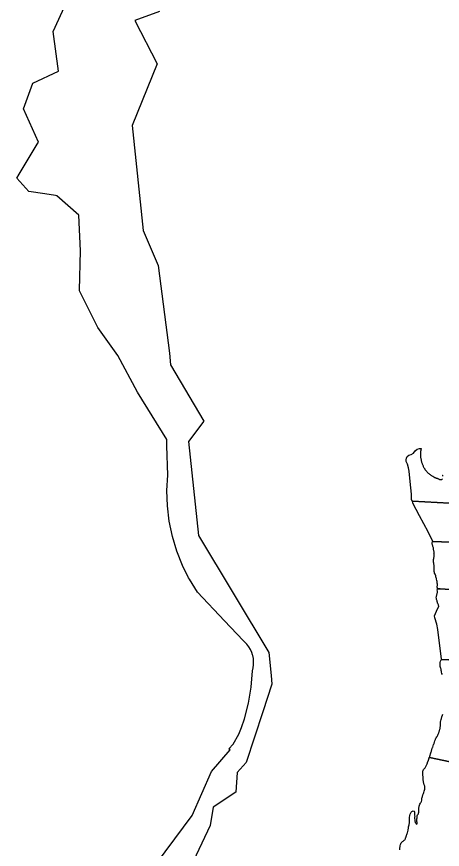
# Model space of a CAD drawing. Header units: metres. Extents: x 3 to 1005126, y 39 to 4383651.
# Drawn here: x 478179.4 to 478429, y 4365252.1 to 4365740.9 of the extents above; entities that cross this region are included whole.
import ezdxf

# ---------------------------------------------------------------- set-up
doc = ezdxf.new("R2010")
doc.units = ezdxf.units.M
doc.header["$MEASUREMENT"] = 0
doc.layers.add('TM_Llucmajor', color=7, linetype='Continuous')

msp = doc.modelspace()

# ---------------------------------------------------------------- linework, layer by layer
at = {"layer": 'TM_Llucmajor', "linetype": 'Continuous', "flags": 128}
for points in [[(478256.3, 4365236.88), (478282.29, 4365272.04), (478293.57, 4365297.72), (478304.55, 4365310.52), (478303.86, 4365311.07), (478306.25, 4365313.91), (478309.72, 4365319.65), (478311.27, 4365323.68), (478312.93, 4365328.64), (478315.35, 4365337.88), (478316.96, 4365347.29), (478317.73, 4365356.8), (478318.14, 4365358.61), (478318.35, 4365360.45), (478318.36, 4365362.3), (478318.18, 4365364.14), (478317.79, 4365365.95), (478317.68, 4365366.35), (478317.21, 4365367.71), (478316.45, 4365369.39), (478315.51, 4365370.99), (478314.4, 4365372.47), (478313.14, 4365373.82), (478312.25, 4365374.62), (478301.3, 4365386.22), (478285.47, 4365403.01), (478280.71, 4365410.7), (478280.23, 4365411.56), (478276.64, 4365418.77), (478273.29, 4365427.17), (478270.68, 4365435.83), (478268.84, 4365444.69), (478267.78, 4365453.67), (478267.5, 4365462.71), (478268.02, 4365471.74), (478268.02, 4365471.76), (478267.53, 4365489.04), (478267.42, 4365492.7), (478250.15, 4365520.55), (478238.75, 4365542), (478226.88, 4365558.37), (478216.23, 4365579.95), (478216.44, 4365588.44), (478216.6, 4365595.42), (478216.61, 4365595.8), (478216.8, 4365603.5), (478215.89, 4365624.39), (478202.91, 4365635.69), (478202.17, 4365635.8), (478195.85, 4365636.78), (478186.49, 4365638.22), (478179.36, 4365646.02), (478180.84, 4365648.49), (478191.39, 4365666.02), (478192.07, 4365667.14), (478183.45, 4365686.83), (478188.89, 4365701.82), (478203.86, 4365708.78), (478200.77, 4365732.19), (478210.45, 4365753.67)], [(478263.2, 4365743.97), (478248.72, 4365738.57), (478261.84, 4365713.09), (478247.19, 4365676.94), (478253.52, 4365615.27), (478262.36, 4365594.83), (478269.06, 4365543.37), (478269.68, 4365536.55), (478289.05, 4365503.41), (478280.2, 4365491.5), (478285.95, 4365436.37), (478327.29, 4365367.7), (478328.58, 4365354.11), (478329.06, 4365349.02), (478323.76, 4365332.91), (478323.76, 4365332.91), (478313.98, 4365303.14), (478308.67, 4365297.32), (478307.94, 4365285.63), (478294.53, 4365276.9), (478292.89, 4365266.02), (478281.28, 4365241.64)], [(478440.39, 4365454.99), (478411.57, 4365456.48), (478411.55, 4365456.62), (478411.48, 4365456.65), (478411.4, 4365456.71), (478411.33, 4365456.78), (478411.26, 4365456.85), (478411.19, 4365456.92), (478411.14, 4365457), (478411.14, 4365457), (478411.09, 4365457.09), (478411.04, 4365457.18), (478411.01, 4365457.27), (478410.98, 4365457.36), (478410.96, 4365457.58), (478410.93, 4365457.95), (478410.92, 4365458.32), (478410.93, 4365460.5), (478410.07, 4365468.1), (478409.57, 4365474.02), (478409.22, 4365476.14), (478408.55, 4365478.12), (478407.84, 4365479.68), (478407.81, 4365480.73), (478408.05, 4365481.76), (478408.49, 4365482.74), (478409.46, 4365483.55), (478410.77, 4365483.95), (478412.07, 4365484.68), (478413.12, 4365485.94), (478414.34, 4365487.03), (478415.61, 4365487.48), (478416.66, 4365487.4), (478416.58, 4365487.07), (478416.5, 4365486.74), (478416.43, 4365486.41), (478416.37, 4365486.07), (478416.31, 4365485.74), (478416.27, 4365485.4), (478416.23, 4365485.06), (478416.2, 4365484.72), (478416.17, 4365484.38), (478416.16, 4365484.04), (478416.15, 4365483.72), (478416.18, 4365483.33), (478416.22, 4365482.93), (478416.26, 4365482.54), (478416.31, 4365482.15), (478416.37, 4365481.76), (478416.44, 4365481.37), (478416.52, 4365480.98), (478416.6, 4365480.6), (478416.69, 4365480.21), (478416.79, 4365479.83), (478416.9, 4365479.45), (478417.01, 4365479.07), (478417.13, 4365478.69), (478417.26, 4365478.32), (478417.4, 4365477.95), (478417.54, 4365477.58), (478417.7, 4365477.22), (478417.85, 4365476.86), (478418.02, 4365476.5), (478418.15, 4365476.22), (478418.32, 4365475.94), (478418.49, 4365475.66), (478418.67, 4365475.39), (478418.86, 4365475.12), (478419.05, 4365474.86), (478419.25, 4365474.59), (478419.46, 4365474.34), (478419.67, 4365474.09), (478419.89, 4365473.84), (478420.11, 4365473.6), (478420.34, 4365473.37), (478420.57, 4365473.14), (478420.81, 4365472.92), (478421.06, 4365472.7), (478421.31, 4365472.49), (478421.56, 4365472.29), (478421.82, 4365472.09), (478422.09, 4365471.9), (478422.36, 4365471.71), (478422.63, 4365471.53), (478422.91, 4365471.36), (478423.19, 4365471.2), (478423.37, 4365471.1), (478423.59, 4365470.96), (478423.81, 4365470.82), (478424.03, 4365470.69), (478424.26, 4365470.56), (478424.49, 4365470.45), (478424.73, 4365470.34), (478424.97, 4365470.24), (478425.21, 4365470.14), (478425.46, 4365470.05), (478425.71, 4365469.97), (478425.95, 4365469.9), (478426.21, 4365469.84), (478426.46, 4365469.78), (478426.81, 4365469.67), (478426.88, 4365469.6), (478426.96, 4365469.52), (478427.04, 4365469.46), (478427.13, 4365469.39), (478427.22, 4365469.34), (478427.31, 4365469.29), (478427.41, 4365469.24), (478427.52, 4365469.2), (478427.63, 4365469.17), (478427.73, 4365469.15), (478427.84, 4365469.13), (478427.95, 4365469.12), (478428.07, 4365469.12), (478428.18, 4365469.13), (478428.29, 4365469.14), (478428.4, 4365469.16), (478428.51, 4365469.18), (478428.62, 4365469.22), (478428.72, 4365469.26), (478428.82, 4365469.3), (478428.92, 4365469.36), (478429.01, 4365469.42), (478429.07, 4365469.54)], [(478429.07, 4365471.53), (478428.97, 4365471.63), (478429.42, 4365471.64)], [(478459.39, 4365402.89), (478427.8, 4365405), (478426.1, 4365405.07), (478426.1, 4365405.07), (478426.1, 4365405.48), (478426.09, 4365406.1), (478426.09, 4365406.51), (478426.12, 4365406.9), (478426.13, 4365407.28), (478426.12, 4365407.71), (478426.09, 4365408.29), (478426, 4365408.75), (478425.93, 4365409.24), (478425.84, 4365409.95), (478425.7, 4365410.62), (478425.56, 4365411.07), (478425.43, 4365411.54), (478425.3, 4365412), (478425.13, 4365412.65), (478424.95, 4365413.22), (478424.83, 4365413.59), (478424.5, 4365414.32), (478424.36, 4365414.71), (478424.25, 4365415.11), (478424.16, 4365415.8), (478424.17, 4365416.29), (478424.18, 4365416.75), (478424.15, 4365417.61), (478424.15, 4365418.91), (478424.11, 4365419.33), (478424.07, 4365419.7), (478423.98, 4365420.1), (478423.86, 4365420.71), (478423.84, 4365421.19), (478423.88, 4365421.88), (478423.9, 4365422.29), (478423.95, 4365422.74), (478424.05, 4365423.41), (478424.15, 4365423.88), (478424.2, 4365424.38), (478424.29, 4365425.15), (478424.29, 4365425.62), (478424.11, 4365425.96), (478424.25, 4365426.23), (478424.15, 4365426.79), (478424.07, 4365427.16), (478424.03, 4365427.5), (478423.94, 4365427.85), (478423.87, 4365428.25), (478423.82, 4365428.65), (478423.78, 4365429.05), (478423.64, 4365429.57), (478423.55, 4365429.9), (478423.37, 4365430.35), (478423.26, 4365430.64), (478423.17, 4365430.93), (478423.11, 4365431.22), (478423.07, 4365431.71), (478423.03, 4365432.06), (478423.21, 4365432.76), (478423.39, 4365432.75), (478428.57, 4365432.56), (478433.75, 4365432.38)], [(478449.91, 4365362.62), (478428.49, 4365363.58), (478428.49, 4365363.58), (478428.61, 4365363.82), (478426.39, 4365381.24), (478425.8, 4365384.3), (478424.7, 4365388.07), (478424.53, 4365389.09), (478426.27, 4365393.29), (478426.92, 4365394.58), (478426.9, 4365394.85), (478426.84, 4365395.23), (478426.76, 4365395.64), (478426.58, 4365396.04), (478426.43, 4365396.33), (478426.29, 4365396.7), (478426.14, 4365397.12), (478426, 4365397.44), (478426.05, 4365397.64), (478425.93, 4365398), (478425.76, 4365398.36), (478425.66, 4365398.74), (478425.52, 4365399.36), (478425.49, 4365399.8), (478425.55, 4365400.43), (478425.63, 4365400.89), (478425.72, 4365401.33), (478425.87, 4365401.74), (478425.93, 4365402.1), (478426.01, 4365402.43), (478426.13, 4365402.94), (478426.14, 4365403.28), (478426.14, 4365403.75), (478426.09, 4365404.49), (478426.1, 4365404.89), (478426.1, 4365405.07), (478427.8, 4365405), (478459.39, 4365402.89)], [(478429.04, 4365354.73), (478428.82, 4365355.25), (478428.55, 4365356.14), (478428.48, 4365356.44), (478428.39, 4365357.02), (478428.26, 4365357.94), (478428.16, 4365358.27), (478427.95, 4365358.86), (478427.83, 4365359.37), (478427.76, 4365359.88), (478427.72, 4365360.41), (478427.71, 4365361.28), (478427.76, 4365361.82), (478427.93, 4365362.54), (478428.36, 4365363.32), (478428.49, 4365363.58), (478449.91, 4365362.62)], [(478440.99, 4365301.85), (478421.41, 4365306.11), (478421.6, 4365306.64), (478421.71, 4365306.94), (478421.82, 4365307.26), (478421.93, 4365307.56), (478422.03, 4365307.89), (478422.13, 4365308.23), (478422.46, 4365309.32), (478422.58, 4365309.71), (478422.69, 4365310.09), (478422.78, 4365310.46), (478423.14, 4365311.52), (478423.27, 4365311.86), (478423.38, 4365312.18), (478423.63, 4365312.88), (478423.89, 4365313.59), (478424.01, 4365313.95), (478424.14, 4365314.29), (478424.25, 4365314.61), (478424.37, 4365314.95), (478424.71, 4365315.89), (478424.97, 4365316.56), (478425.11, 4365316.89), (478425.27, 4365317.22), (478425.45, 4365317.54), (478425.84, 4365318.14), (478426.05, 4365318.43), (478426.23, 4365318.74), (478426.4, 4365319.04), (478426.64, 4365319.72), (478426.89, 4365320.42), (478427.01, 4365320.76), (478427.13, 4365321.08), (478427.24, 4365321.38), (478427.34, 4365321.68), (478427.62, 4365322.62), (478427.7, 4365322.96), (478427.75, 4365323.3), (478427.81, 4365323.64), (478427.87, 4365324.7), (478427.88, 4365325.06), (478427.88, 4365325.78), (478427.89, 4365326.16), (478427.96, 4365326.88), (478428, 4365327.24), (478428.06, 4365327.58), (478428.25, 4365328.28), (478428.47, 4365328.96), (478428.58, 4365329.33), (478428.69, 4365329.68), (478428.81, 4365330.03), (478428.92, 4365330.38), (478429.23, 4365331.42)], [(478404.03, 4365251.86), (478404.13, 4365252.31), (478404.16, 4365253.11), (478404.2, 4365253.63), (478404.28, 4365254.15), (478404.42, 4365254.91), (478404.59, 4365255.38), (478404.89, 4365255.86), (478405.61, 4365256.67), (478406.01, 4365256.97), (478406.73, 4365257.48), (478407.01, 4365257.74), (478407.2, 4365258.03), (478407.34, 4365258.36), (478407.47, 4365258.72), (478407.65, 4365259.23), (478407.75, 4365259.51), (478407.83, 4365259.78), (478407.93, 4365260.06), (478408.06, 4365260.42), (478408.22, 4365260.85), (478408.41, 4365261.34), (478408.61, 4365261.82), (478408.88, 4365262.59), (478409.03, 4365263.36), (478409.07, 4365263.88), (478409.13, 4365264.41), (478409.25, 4365265.26), (478409.33, 4365265.85), (478409.51, 4365266.42), (478409.62, 4365266.72), (478409.81, 4365267.67), (478409.83, 4365268.01), (478409.84, 4365268.32), (478409.83, 4365268.67), (478409.79, 4365269.68), (478409.82, 4365270.28), (478409.86, 4365270.88), (478409.97, 4365272.02), (478410.24, 4365272.81), (478410.54, 4365273.6), (478410.8, 4365274.01), (478411.19, 4365274.34), (478411.88, 4365274.67), (478412.47, 4365274.6), (478412.67, 4365274.02), (478412.66, 4365273.45), (478412.67, 4365273.15), (478412.73, 4365272.17), (478412.8, 4365271.36), (478412.73, 4365271.05), (478412.7, 4365270.33), (478412.83, 4365269.27), (478412.89, 4365268.73), (478413.02, 4365268.24), (478413.19, 4365267.78), (478413.39, 4365267.39), (478413.82, 4365266.94), (478414.17, 4365267.02), (478414.21, 4365267.6), (478414.19, 4365267.95), (478414.11, 4365268.51), (478414.04, 4365268.92), (478414.02, 4365269.26), (478414.06, 4365269.72), (478414.12, 4365270.08), (478414.18, 4365270.54), (478414.28, 4365271.28), (478414.33, 4365271.77), (478414.47, 4365272.35), (478414.78, 4365272.75), (478415, 4365272.99), (478415.13, 4365273.31), (478415.24, 4365273.95), (478415.25, 4365274.28), (478415.26, 4365274.79), (478415.2, 4365275.39), (478415.18, 4365276.1), (478415.23, 4365276.61), (478415.37, 4365277.05), (478415.53, 4365277.5), (478415.68, 4365277.97), (478415.91, 4365278.68), (478416.14, 4365279.32), (478416.36, 4365279.62), (478416.59, 4365279.86), (478416.86, 4365280.25), (478416.91, 4365280.91), (478416.96, 4365281.42), (478417.09, 4365282.25), (478417.15, 4365282.54), (478417.3, 4365283.07), (478417.57, 4365284.05), (478417.73, 4365284.51), (478417.9, 4365284.98), (478418.08, 4365285.48), (478418.35, 4365286.24), (478418.58, 4365286.86), (478418.67, 4365287.36), (478418.76, 4365287.9), (478418.81, 4365288.45), (478418.74, 4365289.26), (478418.45, 4365290.07), (478418.17, 4365290.87), (478418.03, 4365291.43), (478417.94, 4365292), (478417.87, 4365292.83), (478417.83, 4365293.67), (478417.79, 4365294.2), (478417.72, 4365294.9), (478417.65, 4365295.36), (478417.65, 4365295.39), (478417.53, 4365296.37), (478417.5, 4365296.81), (478417.51, 4365297.27), (478417.66, 4365297.96), (478417.83, 4365298.43), (478418.06, 4365298.92), (478418.36, 4365299.32), (478418.69, 4365299.67), (478418.98, 4365299.99), (478419.22, 4365300.37), (478419.44, 4365300.8), (478419.79, 4365301.49), (478419.98, 4365302.01), (478420.08, 4365302.3), (478420.3, 4365302.9), (478420.41, 4365303.22), (478420.52, 4365303.52), (478420.85, 4365304.44), (478421.05, 4365305.05), (478421.14, 4365305.36), (478421.26, 4365305.68), (478421.37, 4365306), (478421.41, 4365306.11), (478440.99, 4365301.85)]]:
    msp.add_lwpolyline(points, dxfattribs=at)
msp.add_lwpolyline([(478411.57, 4365456.48), (478440.39, 4365454.99), (478442.44, 4365454.88), (478444.48, 4365454.78), (478457.76, 4365454.09), (478471.17, 4365453.24), (478466.02, 4365431.22), (478444.37, 4365432), (478433.75, 4365432.38), (478428.57, 4365432.56), (478423.39, 4365432.75), (478420.69, 4365438.49), (478415.62, 4365447.92), (478411.76, 4365455.3), (478411.57, 4365456.48)], close=True, dxfattribs=at)

doc.saveas('drawing.dxf')
